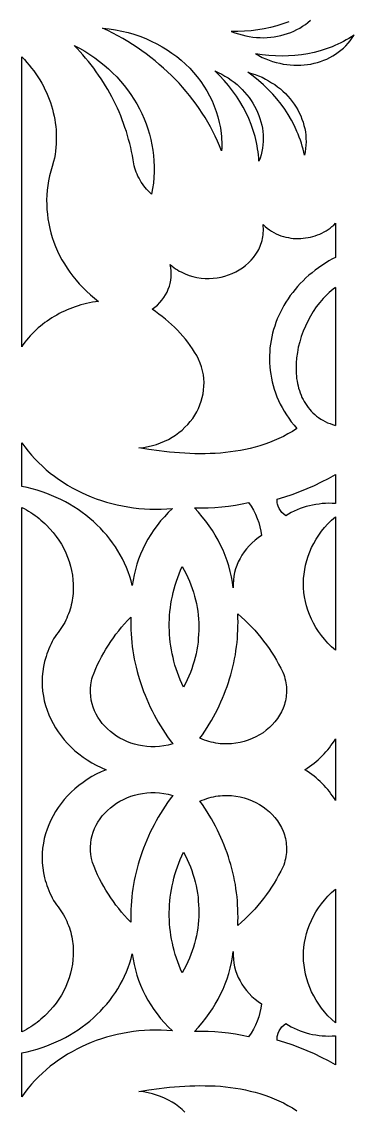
# Model space of a CAD drawing. Extents: x 3927 to 5087, y -513 to 1114.
# Drawn here: x 4331.7 to 4363.5, y 858.5 to 962.5 of the extents above; entities that cross this region are included whole.
import ezdxf

# ---------------------------------------------------------------- set-up
doc = ezdxf.new("R2010")
doc.units = 0
doc.layers.add('LAYER_1', color=18, linetype='CONTINUOUS')

msp = doc.modelspace()

# ---------------------------------------------------------------- linework, layer by layer
at = {"layer": 'LAYER_1'}
for points in [[(4357.22, 962.46), (4356.65, 962.25), (4356.06, 962.07), (4355.47, 961.91), (4354.86, 961.78), (4354.24, 961.68), (4353.62, 961.6), (4352.99, 961.55), (4352.35, 961.53), (4351.7, 961.54), (4352.05, 961.41), (4352.39, 961.3), (4352.74, 961.2), (4353.09, 961.12), (4353.43, 961.05), (4353.78, 961), (4354.12, 960.97), (4354.47, 960.95), (4354.81, 960.94), (4355.15, 960.96), (4355.48, 960.98), (4355.81, 961.02), (4356.14, 961.08), (4356.46, 961.15), (4356.78, 961.23), (4357.09, 961.33), (4357.39, 961.44), (4357.69, 961.57), (4357.97, 961.71), (4358.26, 961.86), (4358.53, 962.03), (4358.79, 962.2), (4359.04, 962.39), (4359.29, 962.6)], [(4361.66, 937.08), (4361.45, 936.92), (4361.25, 936.76), (4361.06, 936.59), (4360.87, 936.41), (4360.69, 936.22), (4360.51, 936.03), (4360.33, 935.84), (4360.16, 935.63), (4359.84, 935.22), (4359.54, 934.78), (4359.27, 934.32), (4359.02, 933.86), (4358.79, 933.38), (4358.58, 932.88), (4358.4, 932.39), (4358.25, 931.88), (4358.12, 931.37), (4358.03, 930.87), (4357.95, 930.36), (4357.91, 929.85), (4357.9, 929.35), (4357.9, 929.1), (4357.92, 928.86), (4357.94, 928.61), (4357.96, 928.37), (4358, 928.13), (4358.04, 927.9), (4358.09, 927.67), (4358.15, 927.44), (4358.22, 927.22), (4358.3, 927), (4358.38, 926.78), (4358.47, 926.57), (4358.57, 926.36), (4358.68, 926.16), (4358.8, 925.97), (4358.93, 925.78), (4359.06, 925.6), (4359.21, 925.42), (4359.36, 925.25), (4359.52, 925.08), (4359.69, 924.93), (4359.87, 924.78), (4360.06, 924.64), (4360.26, 924.5), (4360.47, 924.38), (4360.69, 924.26), (4360.92, 924.15), (4361.15, 924.06), (4361.4, 923.97), (4361.66, 923.88)], [(4361.66, 937.08), (4361.66, 923.89)], [(4347.28, 858.28), (4347, 858.54), (4346.7, 858.79), (4346.39, 859.02), (4346.05, 859.23), (4345.71, 859.43), (4345.34, 859.6), (4344.96, 859.76), (4344.57, 859.9), (4344.17, 860.02), (4343.75, 860.12), (4343.32, 860.2), (4342.87, 860.25), (4343.84, 860.4), (4344.81, 860.53), (4345.3, 860.59), (4345.79, 860.65), (4346.28, 860.69), (4346.77, 860.73), (4347.26, 860.76), (4347.74, 860.78), (4348.23, 860.8), (4348.72, 860.81), (4349.21, 860.8), (4349.7, 860.79), (4350.18, 860.77), (4350.67, 860.74), (4351.15, 860.69), (4351.63, 860.64), (4352.11, 860.57), (4352.58, 860.49), (4353.06, 860.4), (4353.53, 860.29), (4353.99, 860.17), (4354.45, 860.04), (4354.91, 859.89), (4355.37, 859.73), (4355.81, 859.55), (4356.26, 859.36), (4356.7, 859.15), (4357.13, 858.92), (4357.56, 858.67), (4357.99, 858.41)]]:
    msp.add_lwpolyline(points, dxfattribs=at)
for points in [[(4339.41, 961.85), (4340.04, 961.79), (4340.65, 961.69), (4341.25, 961.57), (4341.84, 961.43), (4342.41, 961.26), (4342.98, 961.07), (4343.53, 960.86), (4344.06, 960.62), (4344.58, 960.36), (4345.09, 960.08), (4345.57, 959.79), (4346.04, 959.47), (4346.49, 959.13), (4346.93, 958.78), (4347.34, 958.41), (4347.74, 958.02), (4348.11, 957.61), (4348.46, 957.19), (4348.79, 956.76), (4349.1, 956.31), (4349.38, 955.85), (4349.64, 955.38), (4349.88, 954.89), (4350.09, 954.4), (4350.27, 953.89), (4350.43, 953.38), (4350.56, 952.85), (4350.67, 952.32), (4350.74, 951.78), (4350.77, 951.51), (4350.78, 951.23), (4350.8, 950.95), (4350.8, 950.68), (4350.8, 950.4), (4350.78, 950.12), (4350.59, 950.59), (4350.39, 951.06), (4350.17, 951.52), (4349.95, 951.97), (4349.71, 952.43), (4349.46, 952.87), (4349.2, 953.31), (4348.93, 953.74), (4348.64, 954.17), (4348.35, 954.59), (4348.04, 955), (4347.73, 955.4), (4347.4, 955.8), (4347.06, 956.2), (4346.72, 956.58), (4346.36, 956.96), (4345.99, 957.33), (4345.62, 957.69), (4345.23, 958.04), (4344.83, 958.39), (4344.43, 958.73), (4344.02, 959.06), (4343.59, 959.38), (4343.16, 959.69), (4342.72, 959.99), (4342.27, 960.29), (4341.82, 960.57), (4341.35, 960.85), (4340.88, 961.11), (4340.4, 961.37), (4339.91, 961.62)], [(4354.02, 959.41), (4354.34, 959.23), (4354.67, 959.06), (4355, 958.92), (4355.33, 958.79), (4355.66, 958.67), (4356, 958.57), (4356.34, 958.49), (4356.67, 958.42), (4357.01, 958.37), (4357.35, 958.33), (4357.68, 958.31), (4358.02, 958.3), (4358.35, 958.31), (4358.67, 958.33), (4359, 958.37), (4359.32, 958.42), (4359.64, 958.49), (4359.95, 958.57), (4360.25, 958.67), (4360.55, 958.78), (4360.85, 958.9), (4361.13, 959.04), (4361.41, 959.2), (4361.68, 959.36), (4361.94, 959.54), (4362.19, 959.74), (4362.43, 959.95), (4362.66, 960.17), (4362.88, 960.4), (4363.09, 960.65), (4363.28, 960.91), (4363.46, 961.18), (4363.21, 961.02), (4362.96, 960.87), (4362.7, 960.72), (4362.43, 960.58), (4362.17, 960.44), (4361.9, 960.31), (4361.62, 960.19), (4361.34, 960.07), (4360.78, 959.86), (4360.2, 959.68), (4359.62, 959.53), (4359.02, 959.4), (4358.41, 959.3), (4357.8, 959.23), (4357.18, 959.19), (4356.56, 959.17), (4355.93, 959.19), (4355.29, 959.23), (4354.66, 959.3)], [(4336.68, 960.2), (4337.2, 959.93), (4337.7, 959.64), (4338.19, 959.33), (4338.66, 959.01), (4339.11, 958.67), (4339.55, 958.32), (4339.97, 957.96), (4340.37, 957.58), (4340.76, 957.19), (4341.13, 956.79), (4341.47, 956.37), (4341.8, 955.95), (4342.12, 955.51), (4342.41, 955.07), (4342.68, 954.61), (4342.93, 954.15), (4343.17, 953.68), (4343.38, 953.2), (4343.57, 952.72), (4343.74, 952.22), (4343.9, 951.72), (4344.03, 951.22), (4344.13, 950.71), (4344.22, 950.2), (4344.28, 949.68), (4344.32, 949.16), (4344.34, 948.63), (4344.34, 948.11), (4344.31, 947.58), (4344.26, 947.05), (4344.18, 946.52), (4344.08, 945.98), (4343.92, 946.14), (4343.77, 946.29), (4343.62, 946.45), (4343.48, 946.62), (4343.35, 946.79), (4343.22, 946.96), (4343.1, 947.14), (4342.99, 947.32), (4342.89, 947.51), (4342.79, 947.7), (4342.7, 947.89), (4342.62, 948.08), (4342.55, 948.28), (4342.49, 948.48), (4342.43, 948.68), (4342.39, 948.89), (4342.33, 949.28), (4342.26, 949.67), (4342.18, 950.06), (4342.1, 950.45), (4342, 950.83), (4341.9, 951.22), (4341.79, 951.6), (4341.68, 951.98), (4341.55, 952.35), (4341.42, 952.73), (4341.28, 953.1), (4341.14, 953.47), (4340.98, 953.84), (4340.82, 954.2), (4340.65, 954.57), (4340.48, 954.92), (4340.29, 955.28), (4340.1, 955.63), (4339.9, 955.98), (4339.7, 956.33), (4339.48, 956.67), (4339.26, 957.01), (4339.03, 957.35), (4338.8, 957.68), (4338.56, 958.01), (4338.31, 958.34), (4338.06, 958.66), (4337.79, 958.98), (4337.52, 959.29), (4337.25, 959.6), (4336.97, 959.9)], [(4331.93, 958.84), (4332.17, 958.58), (4332.4, 958.31), (4332.62, 958.04), (4332.84, 957.76), (4333.04, 957.48), (4333.23, 957.19), (4333.41, 956.9), (4333.59, 956.6), (4333.75, 956.3), (4333.9, 956), (4334.05, 955.69), (4334.18, 955.38), (4334.31, 955.06), (4334.42, 954.75), (4334.52, 954.43), (4334.62, 954.1), (4334.7, 953.78), (4334.77, 953.45), (4334.83, 953.12), (4334.88, 952.79), (4334.93, 952.46), (4334.96, 952.13), (4334.97, 951.79), (4334.98, 951.46), (4334.98, 951.12), (4334.97, 950.78), (4334.94, 950.44), (4334.91, 950.11), (4334.86, 949.77), (4334.8, 949.43), (4334.73, 949.1), (4334.58, 948.64), (4334.45, 948.19), (4334.34, 947.73), (4334.24, 947.27), (4334.17, 946.81), (4334.11, 946.36), (4334.08, 945.9), (4334.06, 945.44), (4334.07, 944.98), (4334.09, 944.52), (4334.13, 944.07), (4334.19, 943.62), (4334.26, 943.17), (4334.36, 942.72), (4334.47, 942.28), (4334.6, 941.84), (4334.75, 941.41), (4334.92, 940.98), (4335.1, 940.55), (4335.3, 940.13), (4335.52, 939.72), (4335.76, 939.32), (4336.01, 938.92), (4336.28, 938.53), (4336.56, 938.15), (4336.87, 937.78), (4337.18, 937.41), (4337.52, 937.06), (4337.87, 936.71), (4338.24, 936.38), (4338.62, 936.05), (4339.02, 935.74), (4338.73, 935.7), (4338.45, 935.66), (4338.16, 935.6), (4337.88, 935.54), (4337.61, 935.47), (4337.34, 935.4), (4337.06, 935.32), (4336.8, 935.23), (4336.53, 935.14), (4336.27, 935.04), (4336.02, 934.93), (4335.76, 934.82), (4335.51, 934.7), (4335.27, 934.58), (4335.03, 934.44), (4334.79, 934.31), (4334.56, 934.17), (4334.33, 934.02), (4334.11, 933.86), (4333.89, 933.71), (4333.67, 933.54), (4333.46, 933.37), (4333.26, 933.2), (4333.06, 933.02), (4332.87, 932.83), (4332.68, 932.64), (4332.5, 932.45), (4332.32, 932.25), (4332.15, 932.04), (4331.99, 931.83), (4331.83, 931.62), (4331.68, 931.4), (4331.68, 959.1)], [(4350.14, 957.76), (4350.47, 957.61), (4350.8, 957.45), (4351.11, 957.27), (4351.42, 957.09), (4351.71, 956.89), (4351.99, 956.68), (4352.26, 956.46), (4352.51, 956.23), (4352.76, 955.99), (4352.99, 955.74), (4353.21, 955.49), (4353.41, 955.22), (4353.6, 954.95), (4353.78, 954.68), (4353.94, 954.39), (4354.09, 954.1), (4354.23, 953.81), (4354.35, 953.51), (4354.45, 953.21), (4354.55, 952.9), (4354.62, 952.59), (4354.68, 952.28), (4354.72, 951.97), (4354.75, 951.65), (4354.76, 951.34), (4354.76, 951.02), (4354.74, 950.7), (4354.7, 950.39), (4354.64, 950.07), (4354.56, 949.76), (4354.47, 949.44), (4354.36, 949.13), (4354.34, 949.43), (4354.31, 949.73), (4354.28, 950.03), (4354.23, 950.32), (4354.18, 950.62), (4354.12, 950.91), (4354.06, 951.21), (4353.98, 951.5), (4353.81, 952.07), (4353.61, 952.65), (4353.39, 953.21), (4353.13, 953.76), (4352.85, 954.31), (4352.54, 954.84), (4352.2, 955.36), (4351.84, 955.87), (4351.45, 956.37), (4351.04, 956.85), (4350.6, 957.31)], [(4353.29, 957.63), (4353.64, 957.53), (4353.99, 957.42), (4354.32, 957.29), (4354.65, 957.15), (4354.97, 956.99), (4355.28, 956.82), (4355.57, 956.64), (4355.86, 956.45), (4356.13, 956.25), (4356.4, 956.04), (4356.65, 955.82), (4356.89, 955.59), (4357.12, 955.35), (4357.34, 955.1), (4357.54, 954.84), (4357.73, 954.58), (4357.9, 954.31), (4358.07, 954.03), (4358.21, 953.75), (4358.35, 953.46), (4358.47, 953.16), (4358.57, 952.86), (4358.66, 952.56), (4358.73, 952.25), (4358.79, 951.94), (4358.83, 951.62), (4358.85, 951.31), (4358.86, 950.99), (4358.85, 950.67), (4358.82, 950.34), (4358.77, 950.02), (4358.71, 949.7), (4358.64, 949.99), (4358.57, 950.28), (4358.49, 950.57), (4358.41, 950.86), (4358.32, 951.14), (4358.21, 951.43), (4358.11, 951.71), (4357.99, 951.98), (4357.74, 952.53), (4357.46, 953.07), (4357.16, 953.59), (4356.83, 954.1), (4356.47, 954.6), (4356.08, 955.08), (4355.68, 955.55), (4355.24, 956), (4354.79, 956.44), (4354.31, 956.86), (4353.81, 957.25)], [(4361.66, 939.94), (4361.4, 939.8), (4361.05, 939.61), (4360.71, 939.4), (4360.37, 939.18), (4360.05, 938.96), (4359.73, 938.73), (4359.43, 938.48), (4359.13, 938.24), (4358.85, 937.98), (4358.57, 937.71), (4358.31, 937.44), (4358.05, 937.16), (4357.81, 936.88), (4357.58, 936.59), (4357.35, 936.29), (4357.14, 935.98), (4356.94, 935.68), (4356.75, 935.36), (4356.58, 935.04), (4356.41, 934.72), (4356.26, 934.39), (4356.11, 934.06), (4355.98, 933.72), (4355.86, 933.38), (4355.76, 933.04), (4355.66, 932.7), (4355.58, 932.35), (4355.51, 932), (4355.45, 931.64), (4355.41, 931.29), (4355.38, 930.93), (4355.36, 930.58), (4355.36, 930.22), (4355.37, 929.86), (4355.39, 929.5), (4355.43, 929.14), (4355.48, 928.78), (4355.54, 928.42), (4355.62, 928.06), (4355.71, 927.7), (4355.82, 927.34), (4355.94, 926.99), (4356.08, 926.63), (4356.23, 926.28), (4356.39, 925.93), (4356.58, 925.59), (4356.77, 925.24), (4356.98, 924.9), (4357.21, 924.57), (4357.45, 924.23), (4357.71, 923.9), (4357.99, 923.58), (4357.56, 923.31), (4357.13, 923.07), (4356.7, 922.84), (4356.26, 922.63), (4355.81, 922.44), (4355.37, 922.26), (4354.91, 922.1), (4354.45, 921.95), (4353.99, 921.81), (4353.53, 921.7), (4353.06, 921.59), (4352.58, 921.5), (4352.11, 921.42), (4351.63, 921.35), (4351.15, 921.3), (4350.67, 921.25), (4350.18, 921.22), (4349.7, 921.2), (4349.21, 921.18), (4348.72, 921.18), (4348.23, 921.19), (4347.74, 921.2), (4347.26, 921.23), (4346.77, 921.26), (4346.28, 921.3), (4345.79, 921.34), (4345.3, 921.4), (4344.81, 921.45), (4343.84, 921.59), (4342.87, 921.74), (4343.32, 921.79), (4343.75, 921.87), (4344.17, 921.97), (4344.57, 922.08), (4344.96, 922.22), (4345.34, 922.38), (4345.71, 922.56), (4346.05, 922.76), (4346.39, 922.97), (4346.7, 923.2), (4347, 923.45), (4347.28, 923.71), (4347.55, 923.98), (4347.79, 924.27), (4348.02, 924.56), (4348.22, 924.87), (4348.41, 925.19), (4348.58, 925.52), (4348.72, 925.85), (4348.84, 926.2), (4348.94, 926.55), (4349.02, 926.9), (4349.07, 927.26), (4349.1, 927.63), (4349.11, 927.99), (4349.09, 928.36), (4349.04, 928.73), (4348.97, 929.11), (4348.87, 929.48), (4348.75, 929.85), (4348.59, 930.21), (4348.41, 930.58), (4348.21, 930.9), (4348.01, 931.22), (4347.79, 931.53), (4347.56, 931.84), (4347.33, 932.14), (4347.08, 932.43), (4346.83, 932.72), (4346.56, 933), (4346.29, 933.27), (4346.01, 933.54), (4345.72, 933.8), (4345.42, 934.05), (4345.11, 934.3), (4344.8, 934.53), (4344.48, 934.76), (4344.15, 934.99), (4344.41, 935.18), (4344.65, 935.39), (4344.87, 935.62), (4345.08, 935.85), (4345.26, 936.1), (4345.43, 936.36), (4345.57, 936.62), (4345.69, 936.9), (4345.8, 937.18), (4345.88, 937.46), (4345.94, 937.76), (4345.97, 938.05), (4345.98, 938.35), (4345.97, 938.65), (4345.94, 938.95), (4345.88, 939.25), (4346.05, 939.11), (4346.22, 938.98), (4346.39, 938.86), (4346.57, 938.75), (4346.74, 938.64), (4346.93, 938.55), (4347.11, 938.46), (4347.29, 938.37), (4347.67, 938.23), (4348.05, 938.11), (4348.43, 938.03), (4348.82, 937.97), (4349.21, 937.94), (4349.59, 937.93), (4349.98, 937.95), (4350.36, 938), (4350.74, 938.07), (4351.1, 938.16), (4351.46, 938.28), (4351.81, 938.41), (4352.15, 938.57), (4352.48, 938.75), (4352.79, 938.95), (4353.08, 939.18), (4353.36, 939.41), (4353.61, 939.67), (4353.85, 939.95), (4354.06, 940.24), (4354.25, 940.54), (4354.33, 940.7), (4354.41, 940.87), (4354.48, 941.03), (4354.55, 941.2), (4354.6, 941.38), (4354.65, 941.56), (4354.69, 941.74), (4354.73, 941.92), (4354.75, 942.11), (4354.77, 942.3), (4354.78, 942.49), (4354.78, 942.69), (4354.77, 942.89), (4354.75, 943.09), (4354.95, 942.91), (4355.15, 942.74), (4355.36, 942.59), (4355.57, 942.45), (4355.79, 942.32), (4356.01, 942.21), (4356.24, 942.11), (4356.46, 942.02), (4356.7, 941.95), (4356.93, 941.88), (4357.17, 941.83), (4357.4, 941.79), (4357.64, 941.76), (4357.88, 941.75), (4358.12, 941.74), (4358.35, 941.75), (4358.59, 941.77), (4358.82, 941.8), (4359.06, 941.83), (4359.29, 941.88), (4359.51, 941.94), (4359.74, 942.01), (4359.96, 942.09), (4360.17, 942.18), (4360.38, 942.27), (4360.58, 942.38), (4360.78, 942.49), (4360.97, 942.62), (4361.16, 942.75), (4361.33, 942.89), (4361.5, 943.04), (4361.66, 943.2)], [(4331.98, 921.83), (4332.28, 921.44), (4332.6, 921.06), (4332.94, 920.69), (4333.29, 920.34), (4333.65, 919.99), (4334.02, 919.66), (4334.41, 919.34), (4334.8, 919.03), (4335.21, 918.74), (4335.63, 918.46), (4336.06, 918.19), (4336.49, 917.94), (4336.94, 917.7), (4337.4, 917.47), (4337.86, 917.26), (4338.33, 917.06), (4338.81, 916.88), (4339.3, 916.71), (4339.79, 916.56), (4340.29, 916.42), (4340.8, 916.29), (4341.31, 916.19), (4341.83, 916.1), (4342.35, 916.02), (4342.87, 915.96), (4343.4, 915.92), (4343.93, 915.89), (4344.47, 915.88), (4345.01, 915.89), (4345.54, 915.91), (4346.09, 915.95), (4345.69, 915.57), (4345.32, 915.17), (4344.96, 914.76), (4344.62, 914.34), (4344.31, 913.91), (4344.01, 913.47), (4343.74, 913.01), (4343.48, 912.55), (4343.25, 912.08), (4343.04, 911.6), (4342.85, 911.12), (4342.69, 910.62), (4342.54, 910.12), (4342.42, 909.62), (4342.33, 909.1), (4342.25, 908.59), (4342.14, 909.03), (4342.01, 909.46), (4341.86, 909.89), (4341.69, 910.31), (4341.51, 910.72), (4341.31, 911.13), (4341.1, 911.53), (4340.87, 911.92), (4340.63, 912.3), (4340.37, 912.67), (4340.1, 913.03), (4339.81, 913.39), (4339.51, 913.73), (4339.2, 914.07), (4338.87, 914.39), (4338.54, 914.71), (4338.19, 915.01), (4337.82, 915.3), (4337.45, 915.58), (4337.06, 915.85), (4336.67, 916.11), (4336.26, 916.35), (4335.85, 916.58), (4335.42, 916.8), (4334.98, 917.01), (4334.54, 917.2), (4334.09, 917.38), (4333.62, 917.54), (4333.15, 917.69), (4332.68, 917.83), (4332.19, 917.95), (4331.7, 918.05), (4331.68, 918.13), (4331.68, 922.24)], [(4361.66, 916.42), (4361.35, 916.44), (4361.03, 916.45), (4360.72, 916.44), (4360.41, 916.42), (4360.1, 916.38), (4359.79, 916.34), (4359.48, 916.28), (4359.18, 916.22), (4358.88, 916.14), (4358.59, 916.04), (4358.29, 915.94), (4358.01, 915.83), (4357.72, 915.7), (4357.45, 915.56), (4357.18, 915.41), (4356.91, 915.25), (4356.72, 915.4), (4356.55, 915.57), (4356.4, 915.76), (4356.28, 915.95), (4356.19, 916.16), (4356.13, 916.38), (4356.11, 916.49), (4356.09, 916.6), (4356.09, 916.72), (4356.09, 916.83), (4356.82, 917.06), (4357.54, 917.3), (4358.26, 917.57), (4358.96, 917.85), (4359.65, 918.16), (4360.34, 918.49), (4361, 918.83), (4361.66, 919.2)], [(4353.37, 916.53), (4353.61, 916.16), (4353.82, 915.79), (4354.02, 915.4), (4354.18, 915.01), (4354.33, 914.61), (4354.45, 914.2), (4354.54, 913.79), (4354.61, 913.37), (4354.29, 913.15), (4353.98, 912.91), (4353.69, 912.65), (4353.42, 912.39), (4353.17, 912.1), (4352.94, 911.81), (4352.73, 911.5), (4352.55, 911.18), (4352.38, 910.86), (4352.24, 910.52), (4352.12, 910.18), (4352.03, 909.83), (4351.96, 909.47), (4351.91, 909.11), (4351.89, 908.75), (4351.9, 908.38), (4351.83, 908.9), (4351.73, 909.43), (4351.61, 909.94), (4351.47, 910.46), (4351.31, 910.96), (4351.12, 911.46), (4350.92, 911.96), (4350.69, 912.44), (4350.45, 912.92), (4350.18, 913.39), (4349.9, 913.85), (4349.59, 914.3), (4349.27, 914.74), (4348.93, 915.17), (4348.57, 915.59), (4348.19, 916), (4348.84, 916), (4349.5, 916.01), (4350.15, 916.05), (4350.8, 916.1), (4351.45, 916.18), (4352.1, 916.27), (4352.74, 916.39)], [(4331.91, 915.94), (4332.12, 915.82), (4332.34, 915.69), (4332.55, 915.56), (4332.75, 915.43), (4332.95, 915.29), (4333.15, 915.14), (4333.34, 914.99), (4333.52, 914.84), (4333.7, 914.68), (4333.88, 914.52), (4334.05, 914.36), (4334.37, 914.02), (4334.68, 913.66), (4334.96, 913.29), (4335.23, 912.92), (4335.47, 912.53), (4335.69, 912.13), (4335.88, 911.72), (4336.06, 911.3), (4336.21, 910.88), (4336.34, 910.45), (4336.44, 910.02), (4336.52, 909.58), (4336.57, 909.15), (4336.6, 908.71), (4336.61, 908.27), (4336.6, 908.05), (4336.59, 907.83), (4336.56, 907.61), (4336.54, 907.39), (4336.5, 907.18), (4336.46, 906.96), (4336.42, 906.75), (4336.36, 906.53), (4336.3, 906.32), (4336.23, 906.11), (4336.16, 905.9), (4336.07, 905.69), (4335.99, 905.48), (4335.89, 905.28), (4335.79, 905.07), (4335.68, 904.87), (4335.56, 904.68), (4335.43, 904.48), (4335.3, 904.29), (4335.16, 904.1), (4335.01, 903.91), (4334.86, 903.73), (4334.72, 903.49), (4334.6, 903.25), (4334.48, 903.02), (4334.37, 902.78), (4334.26, 902.54), (4334.17, 902.3), (4334.08, 902.06), (4334, 901.82), (4333.87, 901.34), (4333.76, 900.86), (4333.69, 900.38), (4333.64, 899.91), (4333.63, 899.43), (4333.64, 898.96), (4333.68, 898.49), (4333.75, 898.03), (4333.84, 897.57), (4333.96, 897.12), (4334.1, 896.68), (4334.27, 896.25), (4334.46, 895.82), (4334.68, 895.4), (4334.91, 895), (4335.17, 894.6), (4335.45, 894.22), (4335.75, 893.85), (4336.07, 893.49), (4336.41, 893.14), (4336.77, 892.81), (4337.15, 892.5), (4337.54, 892.2), (4337.95, 891.92), (4338.37, 891.66), (4338.81, 891.42), (4339.27, 891.2), (4339.74, 890.99), (4339.27, 890.79), (4338.81, 890.57), (4338.37, 890.33), (4337.95, 890.06), (4337.54, 889.78), (4337.15, 889.49), (4336.77, 889.17), (4336.41, 888.84), (4336.07, 888.5), (4335.75, 888.14), (4335.45, 887.77), (4335.17, 887.39), (4334.91, 886.99), (4334.68, 886.59), (4334.46, 886.17), (4334.27, 885.74), (4334.1, 885.31), (4333.96, 884.86), (4333.84, 884.41), (4333.75, 883.96), (4333.68, 883.5), (4333.64, 883.03), (4333.63, 882.56), (4333.64, 882.08), (4333.69, 881.61), (4333.76, 881.13), (4333.87, 880.65), (4333.93, 880.41), (4334, 880.17), (4334.08, 879.93), (4334.17, 879.69), (4334.26, 879.45), (4334.37, 879.21), (4334.48, 878.97), (4334.6, 878.74), (4334.72, 878.5), (4334.86, 878.26), (4335.01, 878.08), (4335.16, 877.89), (4335.3, 877.7), (4335.43, 877.51), (4335.56, 877.31), (4335.68, 877.11), (4335.79, 876.91), (4335.89, 876.71), (4335.99, 876.51), (4336.07, 876.3), (4336.16, 876.09), (4336.23, 875.88), (4336.3, 875.67), (4336.36, 875.46), (4336.42, 875.24), (4336.46, 875.03), (4336.5, 874.81), (4336.54, 874.59), (4336.56, 874.38), (4336.59, 874.16), (4336.6, 873.94), (4336.61, 873.72), (4336.6, 873.28), (4336.57, 872.84), (4336.52, 872.4), (4336.44, 871.97), (4336.34, 871.54), (4336.21, 871.11), (4336.06, 870.69), (4335.88, 870.27), (4335.69, 869.86), (4335.47, 869.46), (4335.23, 869.07), (4334.96, 868.69), (4334.68, 868.33), (4334.37, 867.97), (4334.05, 867.63), (4333.88, 867.47), (4333.7, 867.3), (4333.52, 867.15), (4333.34, 866.99), (4333.15, 866.85), (4332.95, 866.7), (4332.75, 866.56), (4332.55, 866.43), (4332.34, 866.3), (4332.12, 866.17), (4331.91, 866.05), (4331.68, 865.93), (4331.68, 890.99), (4331.68, 916.05)], [(4361.66, 902.4), (4361.29, 902.74), (4360.94, 903.09), (4360.62, 903.45), (4360.32, 903.82), (4360.04, 904.2), (4359.79, 904.59), (4359.57, 904.99), (4359.37, 905.39), (4359.19, 905.81), (4359.04, 906.23), (4358.91, 906.65), (4358.8, 907.08), (4358.72, 907.51), (4358.66, 907.94), (4358.63, 908.38), (4358.62, 908.81), (4358.63, 909.25), (4358.67, 909.68), (4358.73, 910.12), (4358.82, 910.55), (4358.93, 910.97), (4359.06, 911.39), (4359.21, 911.81), (4359.39, 912.22), (4359.59, 912.62), (4359.82, 913.02), (4360.07, 913.4), (4360.34, 913.78), (4360.63, 914.14), (4360.95, 914.5), (4361.29, 914.84), (4361.66, 915.17)], [(4347.03, 910.4), (4347.22, 910.06), (4347.39, 909.72), (4347.56, 909.37), (4347.71, 909.02), (4347.85, 908.67), (4347.98, 908.31), (4348.09, 907.95), (4348.2, 907.59), (4348.29, 907.23), (4348.37, 906.87), (4348.44, 906.5), (4348.5, 906.13), (4348.54, 905.77), (4348.58, 905.4), (4348.6, 905.03), (4348.61, 904.66), (4348.6, 904.29), (4348.59, 903.92), (4348.56, 903.55), (4348.53, 903.18), (4348.48, 902.81), (4348.42, 902.44), (4348.34, 902.08), (4348.26, 901.72), (4348.16, 901.35), (4348.05, 900.99), (4347.93, 900.64), (4347.8, 900.28), (4347.65, 899.93), (4347.5, 899.58), (4347.33, 899.23), (4347.15, 898.89), (4346.99, 899.23), (4346.83, 899.58), (4346.69, 899.93), (4346.56, 900.28), (4346.44, 900.64), (4346.33, 900.99), (4346.23, 901.35), (4346.14, 901.71), (4346.06, 902.08), (4345.99, 902.44), (4345.93, 902.8), (4345.88, 903.17), (4345.84, 903.53), (4345.81, 903.9), (4345.79, 904.27), (4345.78, 904.63), (4345.78, 905), (4345.79, 905.37), (4345.81, 905.74), (4345.85, 906.1), (4345.89, 906.47), (4345.94, 906.83), (4346, 907.2), (4346.08, 907.56), (4346.16, 907.92), (4346.25, 908.28), (4346.36, 908.64), (4346.47, 909), (4346.6, 909.35), (4346.73, 909.7), (4346.87, 910.05)], [(4352.34, 905.88), (4352.68, 905.58), (4353.01, 905.27), (4353.33, 904.96), (4353.64, 904.64), (4353.95, 904.31), (4354.24, 903.97), (4354.53, 903.63), (4354.8, 903.28), (4355.07, 902.93), (4355.32, 902.57), (4355.57, 902.21), (4355.8, 901.84), (4356.03, 901.46), (4356.24, 901.08), (4356.45, 900.7), (4356.64, 900.31), (4356.72, 900.1), (4356.79, 899.9), (4356.84, 899.7), (4356.89, 899.5), (4356.93, 899.3), (4356.96, 899.1), (4356.98, 898.91), (4356.99, 898.71), (4356.99, 898.52), (4356.99, 898.32), (4356.97, 898.13), (4356.95, 897.94), (4356.92, 897.76), (4356.88, 897.57), (4356.84, 897.39), (4356.79, 897.21), (4356.73, 897.03), (4356.66, 896.86), (4356.5, 896.52), (4356.32, 896.19), (4356.12, 895.87), (4355.88, 895.57), (4355.63, 895.29), (4355.36, 895.02), (4355.06, 894.77), (4354.75, 894.53), (4354.42, 894.32), (4354.07, 894.13), (4353.71, 893.96), (4353.33, 893.81), (4352.95, 893.69), (4352.55, 893.59), (4352.14, 893.52), (4351.73, 893.47), (4351.31, 893.45), (4350.88, 893.47), (4350.66, 893.48), (4350.45, 893.51), (4350.23, 893.54), (4350.01, 893.58), (4349.8, 893.63), (4349.58, 893.69), (4349.36, 893.75), (4349.14, 893.83), (4348.93, 893.91), (4348.71, 894), (4348.95, 894.33), (4349.17, 894.67), (4349.39, 895.01), (4349.61, 895.35), (4349.81, 895.7), (4350.01, 896.05), (4350.2, 896.4), (4350.38, 896.75), (4350.56, 897.11), (4350.72, 897.47), (4350.88, 897.84), (4351.03, 898.2), (4351.17, 898.57), (4351.31, 898.94), (4351.44, 899.31), (4351.55, 899.69), (4351.67, 900.07), (4351.77, 900.44), (4351.86, 900.82), (4351.95, 901.21), (4352.03, 901.59), (4352.1, 901.98), (4352.16, 902.36), (4352.21, 902.75), (4352.26, 903.14), (4352.29, 903.53), (4352.32, 903.92), (4352.34, 904.31), (4352.35, 904.7), (4352.36, 905.09), (4352.35, 905.49)], [(4342.1, 905.57), (4342.1, 905.16), (4342.1, 904.76), (4342.12, 904.36), (4342.14, 903.96), (4342.17, 903.55), (4342.21, 903.16), (4342.25, 902.76), (4342.31, 902.36), (4342.37, 901.96), (4342.44, 901.57), (4342.53, 901.17), (4342.61, 900.78), (4342.71, 900.39), (4342.82, 900.01), (4342.93, 899.62), (4343.06, 899.24), (4343.19, 898.85), (4343.32, 898.47), (4343.47, 898.1), (4343.63, 897.72), (4343.79, 897.35), (4343.96, 896.98), (4344.14, 896.61), (4344.33, 896.25), (4344.52, 895.89), (4344.73, 895.53), (4344.94, 895.18), (4345.16, 894.83), (4345.38, 894.48), (4345.62, 894.13), (4345.86, 893.79), (4346.11, 893.46), (4345.69, 893.35), (4345.27, 893.27), (4344.85, 893.22), (4344.44, 893.19), (4344.03, 893.19), (4343.63, 893.21), (4343.23, 893.26), (4342.85, 893.33), (4342.47, 893.43), (4342.1, 893.54), (4341.74, 893.68), (4341.4, 893.84), (4341.06, 894.01), (4340.74, 894.2), (4340.44, 894.41), (4340.15, 894.64), (4339.87, 894.89), (4339.62, 895.14), (4339.38, 895.42), (4339.17, 895.7), (4338.97, 896), (4338.79, 896.31), (4338.64, 896.63), (4338.51, 896.96), (4338.41, 897.3), (4338.33, 897.65), (4338.27, 898.01), (4338.25, 898.37), (4338.25, 898.74), (4338.28, 899.11), (4338.35, 899.49), (4338.39, 899.68), (4338.44, 899.87), (4338.59, 900.26), (4338.76, 900.65), (4338.93, 901.03), (4339.12, 901.41), (4339.31, 901.79), (4339.52, 902.16), (4339.73, 902.52), (4339.96, 902.88), (4340.19, 903.24), (4340.44, 903.59), (4340.69, 903.93), (4340.95, 904.27), (4341.23, 904.6), (4341.51, 904.93), (4341.8, 905.25)], [(4361.66, 888.04), (4361.53, 888.26), (4361.39, 888.48), (4361.24, 888.69), (4361.09, 888.9), (4360.93, 889.1), (4360.76, 889.3), (4360.59, 889.49), (4360.41, 889.68), (4360.22, 889.86), (4360.03, 890.04), (4359.83, 890.21), (4359.62, 890.38), (4359.41, 890.54), (4359.2, 890.7), (4358.97, 890.85), (4358.75, 890.99), (4358.97, 891.14), (4359.2, 891.29), (4359.41, 891.45), (4359.62, 891.61), (4359.83, 891.77), (4360.03, 891.95), (4360.22, 892.13), (4360.41, 892.31), (4360.59, 892.5), (4360.76, 892.69), (4360.93, 892.89), (4361.09, 893.09), (4361.24, 893.3), (4361.39, 893.51), (4361.53, 893.73), (4361.66, 893.95)], [(4338.44, 882.12), (4338.35, 882.5), (4338.28, 882.88), (4338.25, 883.25), (4338.25, 883.62), (4338.27, 883.98), (4338.33, 884.34), (4338.41, 884.69), (4338.51, 885.03), (4338.64, 885.36), (4338.79, 885.68), (4338.97, 885.99), (4339.17, 886.29), (4339.38, 886.57), (4339.62, 886.84), (4339.87, 887.1), (4340.15, 887.35), (4340.44, 887.57), (4340.74, 887.78), (4341.06, 887.98), (4341.4, 888.15), (4341.74, 888.31), (4342.1, 888.45), (4342.47, 888.56), (4342.85, 888.65), (4343.23, 888.73), (4343.63, 888.77), (4344.03, 888.8), (4344.44, 888.8), (4344.85, 888.77), (4345.27, 888.72), (4345.69, 888.64), (4346.11, 888.53), (4345.86, 888.2), (4345.62, 887.85), (4345.38, 887.51), (4345.16, 887.16), (4344.94, 886.81), (4344.73, 886.46), (4344.52, 886.1), (4344.33, 885.74), (4344.14, 885.38), (4343.96, 885.01), (4343.79, 884.64), (4343.63, 884.27), (4343.47, 883.89), (4343.32, 883.51), (4343.19, 883.14), (4343.06, 882.75), (4342.93, 882.37), (4342.82, 881.98), (4342.71, 881.59), (4342.61, 881.21), (4342.53, 880.81), (4342.44, 880.42), (4342.37, 880.03), (4342.31, 879.63), (4342.25, 879.23), (4342.21, 878.83), (4342.17, 878.43), (4342.14, 878.03), (4342.12, 877.63), (4342.1, 877.23), (4342.1, 876.83), (4342.1, 876.42), (4341.8, 876.74), (4341.51, 877.06), (4341.23, 877.39), (4340.95, 877.72), (4340.69, 878.06), (4340.44, 878.4), (4340.19, 878.75), (4339.96, 879.11), (4339.73, 879.47), (4339.52, 879.83), (4339.31, 880.2), (4339.12, 880.58), (4338.93, 880.96), (4338.76, 881.34), (4338.59, 881.73)], [(4348.71, 887.99), (4348.93, 888.08), (4349.14, 888.16), (4349.36, 888.24), (4349.58, 888.3), (4349.8, 888.36), (4350.01, 888.41), (4350.23, 888.45), (4350.45, 888.48), (4350.66, 888.51), (4350.88, 888.52), (4351.31, 888.53), (4351.73, 888.52), (4352.14, 888.47), (4352.55, 888.4), (4352.95, 888.3), (4353.33, 888.18), (4353.71, 888.03), (4354.07, 887.86), (4354.42, 887.67), (4354.75, 887.45), (4355.06, 887.22), (4355.36, 886.97), (4355.63, 886.7), (4355.88, 886.42), (4356.12, 886.12), (4356.32, 885.8), (4356.5, 885.47), (4356.66, 885.13), (4356.73, 884.96), (4356.79, 884.78), (4356.84, 884.6), (4356.88, 884.42), (4356.92, 884.23), (4356.95, 884.04), (4356.97, 883.86), (4356.99, 883.67), (4356.99, 883.47), (4356.99, 883.28), (4356.98, 883.08), (4356.96, 882.89), (4356.93, 882.69), (4356.89, 882.49), (4356.84, 882.29), (4356.79, 882.09), (4356.72, 881.88), (4356.64, 881.68), (4356.45, 881.29), (4356.24, 880.91), (4356.03, 880.53), (4355.8, 880.15), (4355.57, 879.78), (4355.32, 879.42), (4355.07, 879.06), (4354.8, 878.7), (4354.53, 878.36), (4354.24, 878.02), (4353.95, 877.68), (4353.64, 877.35), (4353.33, 877.03), (4353.01, 876.72), (4352.68, 876.41), (4352.34, 876.11), (4352.35, 876.5), (4352.36, 876.89), (4352.35, 877.29), (4352.34, 877.68), (4352.32, 878.07), (4352.29, 878.46), (4352.26, 878.85), (4352.21, 879.24), (4352.16, 879.63), (4352.1, 880.01), (4352.03, 880.4), (4351.95, 880.78), (4351.86, 881.16), (4351.77, 881.54), (4351.67, 881.92), (4351.55, 882.3), (4351.44, 882.67), (4351.31, 883.05), (4351.17, 883.42), (4351.03, 883.79), (4350.88, 884.15), (4350.72, 884.51), (4350.56, 884.88), (4350.38, 885.23), (4350.2, 885.59), (4350.01, 885.94), (4349.81, 886.29), (4349.61, 886.64), (4349.39, 886.98), (4349.17, 887.32), (4348.95, 887.66)], [(4347.15, 883.1), (4347.33, 882.76), (4347.5, 882.41), (4347.65, 882.06), (4347.8, 881.71), (4347.93, 881.35), (4348.05, 881), (4348.16, 880.64), (4348.26, 880.27), (4348.34, 879.91), (4348.42, 879.54), (4348.48, 879.18), (4348.53, 878.81), (4348.56, 878.44), (4348.59, 878.07), (4348.6, 877.7), (4348.61, 877.33), (4348.6, 876.96), (4348.58, 876.59), (4348.54, 876.22), (4348.5, 875.86), (4348.44, 875.49), (4348.37, 875.12), (4348.29, 874.76), (4348.2, 874.4), (4348.09, 874.04), (4347.98, 873.68), (4347.85, 873.32), (4347.71, 872.97), (4347.56, 872.62), (4347.39, 872.27), (4347.22, 871.93), (4347.03, 871.59), (4346.87, 871.93), (4346.73, 872.28), (4346.6, 872.64), (4346.47, 872.99), (4346.36, 873.35), (4346.25, 873.71), (4346.16, 874.07), (4346.08, 874.43), (4346, 874.79), (4345.94, 875.16), (4345.89, 875.52), (4345.85, 875.89), (4345.81, 876.25), (4345.79, 876.62), (4345.78, 876.99), (4345.78, 877.35), (4345.79, 877.72), (4345.81, 878.09), (4345.84, 878.45), (4345.88, 878.82), (4345.93, 879.19), (4345.99, 879.55), (4346.06, 879.91), (4346.14, 880.27), (4346.23, 880.64), (4346.33, 880.99), (4346.44, 881.35), (4346.56, 881.71), (4346.69, 882.06), (4346.83, 882.41), (4346.99, 882.76)], [(4361.66, 866.82), (4361.29, 867.15), (4360.95, 867.49), (4360.63, 867.85), (4360.34, 868.21), (4360.07, 868.59), (4359.82, 868.97), (4359.59, 869.37), (4359.39, 869.77), (4359.21, 870.18), (4359.06, 870.59), (4358.93, 871.02), (4358.82, 871.44), (4358.73, 871.87), (4358.67, 872.3), (4358.63, 872.74), (4358.62, 873.17), (4358.63, 873.61), (4358.66, 874.04), (4358.72, 874.48), (4358.8, 874.91), (4358.91, 875.34), (4359.04, 875.76), (4359.19, 876.18), (4359.37, 876.59), (4359.57, 877), (4359.79, 877.4), (4360.04, 877.79), (4360.32, 878.17), (4360.62, 878.54), (4360.94, 878.9), (4361.29, 879.25), (4361.66, 879.59)], [(4342.25, 873.4), (4342.33, 872.88), (4342.42, 872.37), (4342.54, 871.87), (4342.69, 871.37), (4342.85, 870.87), (4343.04, 870.39), (4343.25, 869.91), (4343.48, 869.44), (4343.74, 868.97), (4344.01, 868.52), (4344.31, 868.08), (4344.62, 867.65), (4344.96, 867.23), (4345.32, 866.82), (4345.69, 866.42), (4346.09, 866.04), (4345.54, 866.08), (4345.01, 866.1), (4344.47, 866.11), (4343.93, 866.1), (4343.4, 866.07), (4342.87, 866.03), (4342.35, 865.97), (4341.83, 865.89), (4341.31, 865.8), (4340.8, 865.69), (4340.29, 865.57), (4339.79, 865.43), (4339.3, 865.28), (4338.81, 865.11), (4338.33, 864.93), (4337.86, 864.73), (4337.4, 864.52), (4336.94, 864.29), (4336.49, 864.05), (4336.06, 863.8), (4335.63, 863.53), (4335.21, 863.25), (4334.8, 862.95), (4334.41, 862.65), (4334.02, 862.33), (4333.65, 862), (4333.29, 861.65), (4332.94, 861.3), (4332.6, 860.93), (4332.28, 860.55), (4331.98, 860.16), (4331.68, 859.75), (4331.68, 863.86), (4331.7, 863.93), (4332.19, 864.04), (4332.68, 864.16), (4333.15, 864.3), (4333.62, 864.45), (4334.09, 864.61), (4334.54, 864.79), (4334.98, 864.98), (4335.42, 865.19), (4335.85, 865.41), (4336.26, 865.64), (4336.67, 865.88), (4337.06, 866.14), (4337.45, 866.41), (4337.82, 866.69), (4338.19, 866.98), (4338.54, 867.28), (4338.87, 867.6), (4339.2, 867.92), (4339.51, 868.26), (4339.81, 868.6), (4340.1, 868.95), (4340.37, 869.32), (4340.63, 869.69), (4340.87, 870.07), (4341.1, 870.46), (4341.31, 870.86), (4341.51, 871.27), (4341.69, 871.68), (4341.86, 872.1), (4342.01, 872.53), (4342.14, 872.96)], [(4351.9, 873.61), (4351.89, 873.24), (4351.91, 872.88), (4351.96, 872.52), (4352.03, 872.16), (4352.12, 871.81), (4352.24, 871.47), (4352.38, 871.13), (4352.55, 870.81), (4352.73, 870.49), (4352.94, 870.18), (4353.17, 869.89), (4353.42, 869.6), (4353.69, 869.33), (4353.98, 869.08), (4354.29, 868.84), (4354.61, 868.61), (4354.54, 868.2), (4354.45, 867.78), (4354.33, 867.38), (4354.18, 866.98), (4354.02, 866.59), (4353.82, 866.2), (4353.61, 865.83), (4353.37, 865.46), (4352.74, 865.6), (4352.1, 865.71), (4351.45, 865.81), (4350.8, 865.89), (4350.15, 865.94), (4349.5, 865.98), (4348.84, 865.99), (4348.19, 865.99), (4348.57, 866.39), (4348.93, 866.81), (4349.27, 867.24), (4349.59, 867.69), (4349.9, 868.14), (4350.18, 868.6), (4350.45, 869.07), (4350.69, 869.55), (4350.92, 870.03), (4351.12, 870.52), (4351.31, 871.02), (4351.47, 871.53), (4351.61, 872.04), (4351.73, 872.56), (4351.83, 873.08)], [(4356.91, 866.73), (4357.18, 866.57), (4357.45, 866.43), (4357.72, 866.29), (4358.01, 866.16), (4358.29, 866.05), (4358.59, 865.94), (4358.88, 865.85), (4359.18, 865.77), (4359.48, 865.7), (4359.79, 865.65), (4360.1, 865.6), (4360.41, 865.57), (4360.72, 865.55), (4361.03, 865.54), (4361.35, 865.55), (4361.66, 865.56), (4361.66, 862.79), (4361, 863.16), (4360.34, 863.5), (4359.65, 863.83), (4358.96, 864.13), (4358.26, 864.42), (4357.54, 864.69), (4356.82, 864.93), (4356.09, 865.16), (4356.09, 865.27), (4356.09, 865.39), (4356.11, 865.5), (4356.13, 865.61), (4356.19, 865.83), (4356.28, 866.04), (4356.4, 866.23), (4356.55, 866.42), (4356.72, 866.58)]]:
    msp.add_lwpolyline(points, close=True, dxfattribs=at)

doc.saveas('drawing.dxf')
